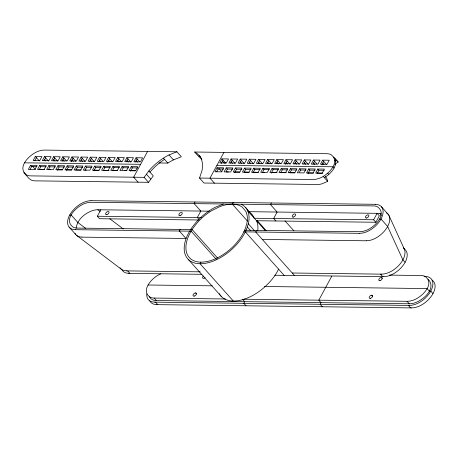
<?xml version="1.0" encoding="UTF-8"?>
<svg xmlns="http://www.w3.org/2000/svg" width="458" height="458" viewBox="0 0 458 458"><rect width="100%" height="100%" fill="white"/><g stroke="black" fill="none" stroke-linecap="round" stroke-linejoin="round"><path stroke-width="0.69" d="M76.114 228.199C77.219 219.399 85.222 212.85 93.317 210.377A19.957 11.479 -41.7 0 1 97.886 209.753L209.38 211.178M325.249 176.507L326.674 178.105L327.676 181.391L321.9 183.847A19.957 11.479 -41.7 0 1 317.331 184.477L203.97 183.028L199.533 178.053L201.944 170.782A38.678 22.242 -41.7 0 0 201.503 159.516L201.091 158.594A28.871 16.602 -41.7 0 0 199.012 155.319L196.866 153.31L194.621 152.016L199.053 156.991L201.302 158.285M158.903 162.968L167.891 163.082A28.871 16.602 -41.7 0 1 173.456 159.905L181.334 156.762L176.897 151.787L44.672 150.092A19.957 11.479 -41.7 0 0 40.104 150.722C31.224 152.634 15.423 167.376 26.896 175.151A19.957 11.479 -41.7 0 0 30.726 175.889L144.093 177.343L148.524 182.313L153.293 175.883L148.856 170.908M160.706 273.913C152.863 276.792 139.638 290.544 150.396 297.328A19.957 11.479 -41.7 0 0 154.22 298.066L225.485 298.982M324.35 177.658C330.63 173.885 338.25 166.128 334.838 158.268M244.612 230.231L359.461 231.708A19.957 11.479 -41.7 0 0 364.03 231.078C372.909 229.166 388.71 214.424 377.237 206.65A19.957 11.479 -41.7 0 0 373.407 205.911L91.234 202.293A19.957 11.479 -41.7 0 0 86.665 202.923C77.786 204.835 61.985 219.571 73.457 227.351A19.957 11.479 -41.7 0 0 77.287 228.084L192.131 229.561L217.665 258.18M278.59 269.149L277.783 270.764A38.678 22.242 -41.7 0 1 246.667 298.318A38.678 22.242 -41.7 0 1 219.268 293.641M30.537 165.332L28.356 169.363L34.951 169.449L37.132 165.418L30.537 165.332L31.648 166.58L36.921 166.643M35.335 156.47L33.153 160.5L39.749 160.581L41.924 156.55L35.335 156.47L39.291 160.907M30.091 169.454L31.648 166.58M34.882 160.592L36.44 157.712M39.691 165.453L37.516 169.483L44.111 169.569L46.287 165.538L39.691 165.453L40.802 166.695L46.075 166.764M44.489 156.584L42.308 160.615L48.903 160.701L51.084 156.67L44.489 156.584L48.445 161.021M39.64 168.847L40.802 166.695M43.997 160.781L45.594 157.827M48.846 165.567L46.67 169.603L53.265 169.683L55.441 165.653L48.846 165.567L49.956 166.815L55.235 166.878M53.643 156.705L51.462 160.735L58.057 160.815L60.238 156.785L53.643 156.705L57.605 161.142M48.794 168.962L49.956 166.815M53.151 160.901L54.754 157.947M58.006 165.687L55.824 169.718L62.42 169.804L64.601 165.773L58.006 165.687L59.111 166.93L64.389 166.998M62.798 156.819L60.616 160.85L67.212 160.935L69.393 156.905L62.798 156.819L66.284 160.724M57.273 170.336L59.111 166.93M62.311 161.021L63.908 158.062M67.16 165.802L64.979 169.838L71.574 169.918L73.755 165.888L67.16 165.802L68.265 167.05L73.543 167.113M71.952 156.939L69.776 160.97L76.366 161.05L78.547 157.02L71.952 156.939L75.913 161.376M66.427 170.45L68.265 167.05M71.173 161.674L73.062 158.182M76.314 165.922L74.133 169.952L80.728 170.038L82.909 166.008L76.314 165.922L77.425 167.164L82.698 167.233M81.106 157.054L78.931 161.084L85.526 161.17L87.701 157.14L81.106 157.054L85.068 161.491M76.263 169.317L77.425 167.164M80.619 161.256L82.217 158.296M85.469 166.042L83.293 170.073L89.883 170.153L92.064 166.122L85.469 166.042L86.579 167.285L91.852 167.347M90.266 157.174L88.085 161.205L94.68 161.285L96.861 157.254L90.266 157.174L94.222 161.611M85.417 169.431L86.579 167.285M89.774 161.371L91.371 158.416M94.623 166.157L92.447 170.187L99.043 170.273L101.218 166.243L94.623 166.157L95.733 167.399L101.006 167.468M99.42 157.289L97.239 161.319L103.834 161.405L106.016 157.375L99.42 157.289L102.901 161.193M93.896 170.805L95.733 167.399M98.928 161.491L100.525 158.531M103.783 166.277L101.602 170.307L108.197 170.387L110.372 166.357L103.783 166.277L104.888 167.519L110.166 167.582M108.575 157.409L106.393 161.439L112.989 161.519L115.17 157.489L108.575 157.409L112.536 161.846M103.726 169.666L104.888 167.519M107.796 162.143L109.685 158.651M112.937 166.391L110.756 170.422L117.351 170.508L119.532 166.477L112.937 166.391L114.042 167.634L119.32 167.702M117.729 157.523L115.548 161.554L122.143 161.64L124.324 157.609L117.729 157.523L121.691 161.96M112.88 169.786L114.042 167.634M117.242 161.726L118.84 158.766M122.091 166.512L119.91 170.542L126.505 170.622L128.687 166.592L122.091 166.512L123.202 167.754L128.475 167.817M126.883 157.644L124.708 161.674L131.303 161.754L133.478 157.724L126.883 157.644L130.845 162.08M122.034 169.901L123.202 167.754M126.397 161.84L127.994 158.886M198.829 219.995L99.552 218.718L97.336 216.233L100.823 209.787M131.246 166.626L129.064 170.657L135.66 170.742L137.841 166.712L131.246 166.626L132.356 167.868L137.629 167.937M136.037 157.758L133.862 161.789L140.457 161.874L142.633 157.844L136.037 157.758L139.524 161.663M130.513 171.275L132.356 167.868M135.551 161.96L137.148 159M147.591 151.415L133.644 177.212L138.076 182.181M180.206 229.406L179.33 231.021L185.982 238.475L81.93 237.141M195.022 202.001L194.152 203.61L200.804 211.069L197.318 217.516L199.087 219.508M223.928 152.394L209.982 178.191L214.418 183.16M217.115 167.725L214.939 171.756L221.535 171.842L223.71 167.811L217.115 167.725L218.226 168.968L223.498 169.036M221.912 158.863L219.731 162.893L226.326 162.974L228.508 158.943L221.912 158.863L225.868 163.3M216.668 171.847L218.226 168.968M221.151 163.558L223.017 160.105M226.269 167.846L224.094 171.876L230.689 171.962L232.864 167.931L226.269 167.846L227.38 169.088L232.658 169.157M231.067 158.978L228.886 163.008L235.481 163.094L237.662 159.063L231.067 158.978L235.028 163.414M226.218 171.235L227.38 169.088M230.574 163.174L232.177 160.22M235.429 167.96L233.248 171.99L239.843 172.076L242.024 168.046L235.429 167.96L236.534 169.208L241.813 169.271M240.221 159.098L238.04 163.128L244.635 163.208L246.816 159.178L240.221 159.098L244.183 163.535M234.668 172.66L236.534 169.208M239.774 163.22L241.332 160.34M244.583 168.08L242.402 172.111L248.997 172.197L251.179 168.166L244.583 168.08L245.688 169.323L250.967 169.391M249.375 159.212L247.2 163.243L253.789 163.329L255.97 159.298L249.375 159.212L253.337 163.649M244.137 172.202L245.688 169.323M248.929 163.334L250.486 160.455M200.936 262.142A36.646 21.074 -41.7 0 1 190.202 232.784L193.333 227.746L197.163 222.874A36.646 21.074 -41.7 0 1 211.665 210.674L219.685 206.678A36.646 21.074 -41.7 0 1 242.019 206.964L245.637 211.109A36.646 21.074 -41.7 0 1 246.828 223.515L245.379 228.416L243.055 233.46A36.646 21.074 -41.7 0 1 200.936 262.142L200.066 263.751L233.322 301.038M233.191 202.488L232.321 204.102L247.526 221.145M253.738 168.195L251.556 172.225L258.152 172.311L260.333 168.281L253.738 168.195L254.848 169.443L260.121 169.506M258.53 159.332L256.354 163.363L262.949 163.443L265.125 159.413L258.53 159.332L262.491 163.769M253.291 172.317L254.848 169.443M258.083 163.454L259.64 160.575M262.892 168.315L260.716 172.345L267.306 172.431L269.487 168.401L262.892 168.315L264.003 169.557L269.275 169.626M267.69 159.447L265.508 163.477L272.104 163.563L274.285 159.533L267.69 159.447L271.646 163.884M262.445 172.437L264.003 169.557M267.237 163.569L268.794 160.689M272.046 168.429L269.871 172.46L276.466 172.546L278.641 168.515L272.046 168.429L273.157 169.678L278.43 169.741M276.844 159.567L274.663 163.598L281.258 163.678L283.439 159.647L276.844 159.567L280.325 163.472M271.291 173.13L273.157 169.678M276.397 163.689L277.949 160.81M281.206 168.55L279.025 172.58L285.62 172.666L287.796 168.636L281.206 168.55L282.311 169.792L287.59 169.861M285.998 159.682L283.817 163.712L290.412 163.798L292.593 159.768L285.998 159.682L289.96 164.119M280.754 172.672L282.311 169.792M285.237 164.382L287.109 160.924M256.543 230.385L255.673 232L294.471 275.498M271.365 202.98L270.489 204.589L277.142 212.048L273.655 218.495L275.871 220.979M290.361 168.664L288.179 172.7L294.775 172.781L296.956 168.75L290.361 168.664L291.465 169.912L296.744 169.975M295.152 159.802L292.971 163.832L299.566 163.912L301.748 159.882L295.152 159.802L299.114 164.239M289.908 172.786L291.465 169.912M294.706 163.924L296.263 161.044M299.515 168.784L297.334 172.815L303.929 172.901L306.11 168.87L299.515 168.784L300.625 170.027L305.898 170.095M304.307 159.916L302.131 163.947L308.726 164.033L310.902 160.002L304.307 159.916L308.268 164.353M299.458 172.179L300.625 170.027M303.82 164.119L305.417 161.159M308.669 168.899L306.488 172.935L313.083 173.015L315.264 168.985L308.669 168.899L309.78 170.147L315.052 170.21M313.461 160.037L311.285 164.067L317.881 164.147L320.056 160.117L313.461 160.037L316.947 163.941M307.936 173.548L309.78 170.147M312.974 164.233L314.572 161.279M317.823 169.019L315.648 173.05L322.237 173.135L324.419 169.105L317.823 169.019L318.934 170.261L324.207 170.33M322.621 160.151L320.44 164.182L327.035 164.267L329.216 160.237L322.621 160.151L326.577 164.588M317.091 173.668L318.934 170.261M321.837 164.886L323.726 161.393M331.747 276.226L318.797 300.179L321.012 302.664L320.142 304.272L322.358 306.763M250.079 212.964L252.221 214.974A28.871 16.602 -41.7 0 1 254.304 218.248L373.636 219.777L377.123 213.331L379.339 215.815L375.852 222.262L256.52 220.733L256.932 221.655A38.678 22.242 -41.7 0 1 257.78 230.443M144.093 177.343L149.52 170.113A38.678 22.242 -41.7 0 1 162.058 159.012L163.454 158.113A28.871 16.602 -41.7 0 1 169.025 154.936L176.897 151.787M149.966 172.151L150.63 171.355A38.678 22.242 -41.7 0 1 163.162 160.254L164.565 159.355M199.533 178.053L312.9 179.507A19.957 11.479 -41.7 0 0 317.468 178.878C326.348 176.965 342.149 162.229 330.676 154.449A19.957 11.479 -41.7 0 0 326.846 153.716L194.621 152.016M334.775 164.405L338.164 161.995L335.748 159.727M223.458 203.987L215.581 207.131A28.871 16.602 -41.7 0 0 210.016 210.308L208.619 211.207A38.678 22.242 -41.7 0 0 196.081 222.307L192.034 227.449L188.736 232.761A38.678 22.242 -41.7 0 0 200.066 263.751A38.678 22.242 -41.7 0 0 244.526 233.477L246.976 228.153L248.505 222.983A38.678 22.242 -41.7 0 0 248.064 211.716L247.652 210.789A28.871 16.602 -41.7 0 0 245.574 207.52L243.427 205.51L241.183 204.216M24.635 162.825L140.617 164.313M216.955 165.292L332.937 166.781L334.042 168.023M38.987 169.546L44.707 169.62M48.285 169.666L50.432 169.695M57.582 169.786L62.591 169.849M66.885 169.901L71.889 169.97M75.467 170.015L81.192 170.09M84.77 170.136L86.196 170.153M94.067 170.25L99.077 170.319M103.365 170.37L109.09 170.445M112.668 170.49L117.672 170.553M124.828 170.645L126.975 170.674M130.547 170.719L135.557 170.782M226.281 171.95L228.428 171.973M234.862 172.059L239.872 172.122M244.166 172.179L249.169 172.242M252.747 172.288L258.472 172.363M262.76 172.414L264.192 172.431M271.348 172.529L277.067 172.597M280.645 172.643L286.37 172.718M289.943 172.763L294.952 172.826M307.828 172.992L313.553 173.067M317.131 173.113L322.85 173.187M148.524 182.313L35.163 180.858A19.957 11.479 -41.7 0 1 31.333 180.126L29.077 178.591L23.845 172.58M90.97 200.667L375.417 204.314M249.261 211.688L380.06 213.365A19.957 11.479 -41.7 0 1 380.896 213.405M379.493 218.976L380.964 218.993L387.617 226.452L402.868 259.818L405.084 262.302A18.469 10.62 -41.7 0 1 383.878 276.58M97.336 216.233L201.463 217.573M75.278 229.687L191.141 231.17L216.199 259.262M243.862 231.845L359.725 233.334M262.325 239.454L366.377 240.788M126.545 270.884L200.22 271.829M292.256 273.008L381.629 274.159M389.277 275.103L420.982 275.51A19.957 11.479 -41.7 0 1 424.812 276.248C436.285 284.029 420.484 298.765 411.599 300.677A19.957 11.479 -41.7 0 1 407.036 301.307L243.885 299.217M424.068 276.386L425.207 276.403M128.761 273.369L201.915 274.308M274.857 275.247L383.844 276.643M148.134 285.002L212.335 285.826M264.415 286.49L427.068 288.58L429.289 291.065L430.755 291.082L432.97 293.567M149.245 296.658L150.842 298.742L152.611 299.813A19.957 11.479 -41.7 0 0 156.441 300.551L409.252 303.791A19.957 11.479 -41.7 0 0 413.82 303.162C422.511 300.935 437.046 288.431 428.259 279.403M154.432 302.148L409.515 305.423M156.647 304.633L411.731 307.908M97.886 209.747L100.147 211.459M109.748 218.718L123.299 228.971M85.755 228.456L77.849 222.479L71.196 215.02L69.731 215.002A18.469 10.62 -41.7 0 1 90.936 200.724M76.812 235.567L121.427 269.315M381.537 206.856L388.184 214.31M333.727 157.025L338.164 161.995M334.672 160.306L335.783 161.548M373.636 219.777L375.852 222.262M322.592 162.962L324.018 164.559M327.699 173.204L328.804 174.446M313.438 162.842L314.864 164.439M323.239 176.416L327.676 181.391M304.284 162.727L305.709 164.325M295.124 162.607L296.549 164.204M285.969 162.493L287.395 164.09M407.03 301.307L409.252 303.791M380.489 274.142L382.711 276.626M408.376 305.406L410.597 307.89M381.354 277.439L382.304 278.504M276.815 162.372L278.241 163.97M267.661 162.258L269.086 163.855M258.507 162.138L259.932 163.735M371.764 295.175L372.715 296.24M249.352 162.023L250.778 163.621M240.192 161.903L241.618 163.5M284.996 220.853L293.921 230.861M231.038 161.789L232.464 163.386M222.502 161.147L224.403 163.283M219.136 168.699L221.987 171.893M199.012 155.319L200.781 157.306M245.574 207.52L252.221 214.974M257.253 220.613L266.167 230.603M201.091 158.594L201.829 159.424M247.652 210.789L265.434 230.723M248.305 223.785L254.476 230.712M247.36 227.019L250.686 230.752M245.333 231.868L284.132 275.361M169.025 154.936L173.456 159.905M163.454 158.113L167.891 163.082M136.015 160.569L137.44 162.166M146.314 174.126L150.751 179.095M126.86 160.449L128.286 162.046M242.459 299.2L244.675 301.685L243.805 303.293L246.02 305.784M117.7 160.334L119.126 161.932M108.546 160.214L109.972 161.811M188.341 259.468L221.598 296.755M99.392 160.1L100.817 161.697M90.237 159.979L91.663 161.577M81.083 159.865L82.509 161.462M195.595 292.914L196.545 293.979M71.929 159.745L73.354 161.342M62.769 159.63L64.194 161.227M53.615 159.51L55.04 161.107M44.46 159.395L45.886 160.993M154.22 298.066L156.441 300.551M127.679 270.901L129.895 273.386M155.565 302.165L157.787 304.65M32.558 166.306L35.409 169.5M69.158 227.145L75.81 234.599M24.64 173.239L24.955 173.822M388.951 215.483L404.202 248.849M380.06 213.365L381.233 215.936M156.682 304.576A18.469 10.62 -41.7 0 1 149.766 300.917M154.46 302.085A18.469 10.62 -41.7 0 1 146.778 293.91M411.765 307.845A18.469 10.62 -41.7 0 0 433.033 293.572A18.469 10.62 -41.7 0 0 431.94 280.073M409.549 305.36A18.469 10.62 -41.7 0 0 430.818 291.082A18.469 10.62 -41.7 0 0 425.173 276.46M205.144 277.617A2.038 1.168 -41.7 0 1 202.82 278.178A2.038 1.168 -41.7 0 1 203.478 275.968M75.312 229.624A18.469 10.62 -41.7 0 1 69.668 215.002M126.574 270.821A18.469 10.62 -41.7 0 1 120.013 267.781M81.965 237.078A18.469 10.62 -41.7 0 1 75.049 233.425M128.795 273.311A18.469 10.62 -41.7 0 1 121.88 269.653M359.759 233.271A18.469 10.62 -41.7 0 0 381.027 218.998A18.469 10.62 -41.7 0 0 375.383 204.377M381.663 274.096A18.469 10.62 -41.7 0 0 402.931 259.818A18.469 10.62 -41.7 0 0 403.429 247.681M366.411 240.731A18.469 10.62 -41.7 0 0 387.68 226.452A18.469 10.62 -41.7 0 0 386.581 212.959M404.048 248.809A18.469 10.62 -41.7 0 1 405.147 262.302M194.261 296.091A2.038 1.168 -41.7 0 0 196.379 293.401A2.038 1.168 -41.7 0 0 193.528 294.093A2.038 1.168 -41.7 0 0 194.261 296.091M380.02 280.617A2.038 1.168 -41.7 0 0 382.138 277.926A2.038 1.168 -41.7 0 0 379.287 278.619A2.038 1.168 -41.7 0 0 380.02 280.617M370.43 298.347A2.038 1.168 -41.7 0 0 372.549 295.662A2.038 1.168 -41.7 0 0 369.698 296.349A2.038 1.168 -41.7 0 0 370.43 298.347M106.869 214.659A2.038 1.168 -41.7 0 0 108.981 211.968A2.038 1.168 -41.7 0 0 106.136 212.661A2.038 1.168 -41.7 0 0 106.869 214.659M366.686 217.991A2.038 1.168 -41.7 0 0 368.805 215.3A2.038 1.168 -41.7 0 0 365.959 215.993A2.038 1.168 -41.7 0 0 366.686 217.991M293.435 217.069A2.038 1.168 -41.7 0 0 295.553 214.378A2.038 1.168 -41.7 0 0 292.708 215.071A2.038 1.168 -41.7 0 0 293.435 217.069M180.103 215.615A2.038 1.168 -41.7 0 0 182.215 212.924A2.038 1.168 -41.7 0 0 179.37 213.617A2.038 1.168 -41.7 0 0 180.103 215.615"/></g></svg>
